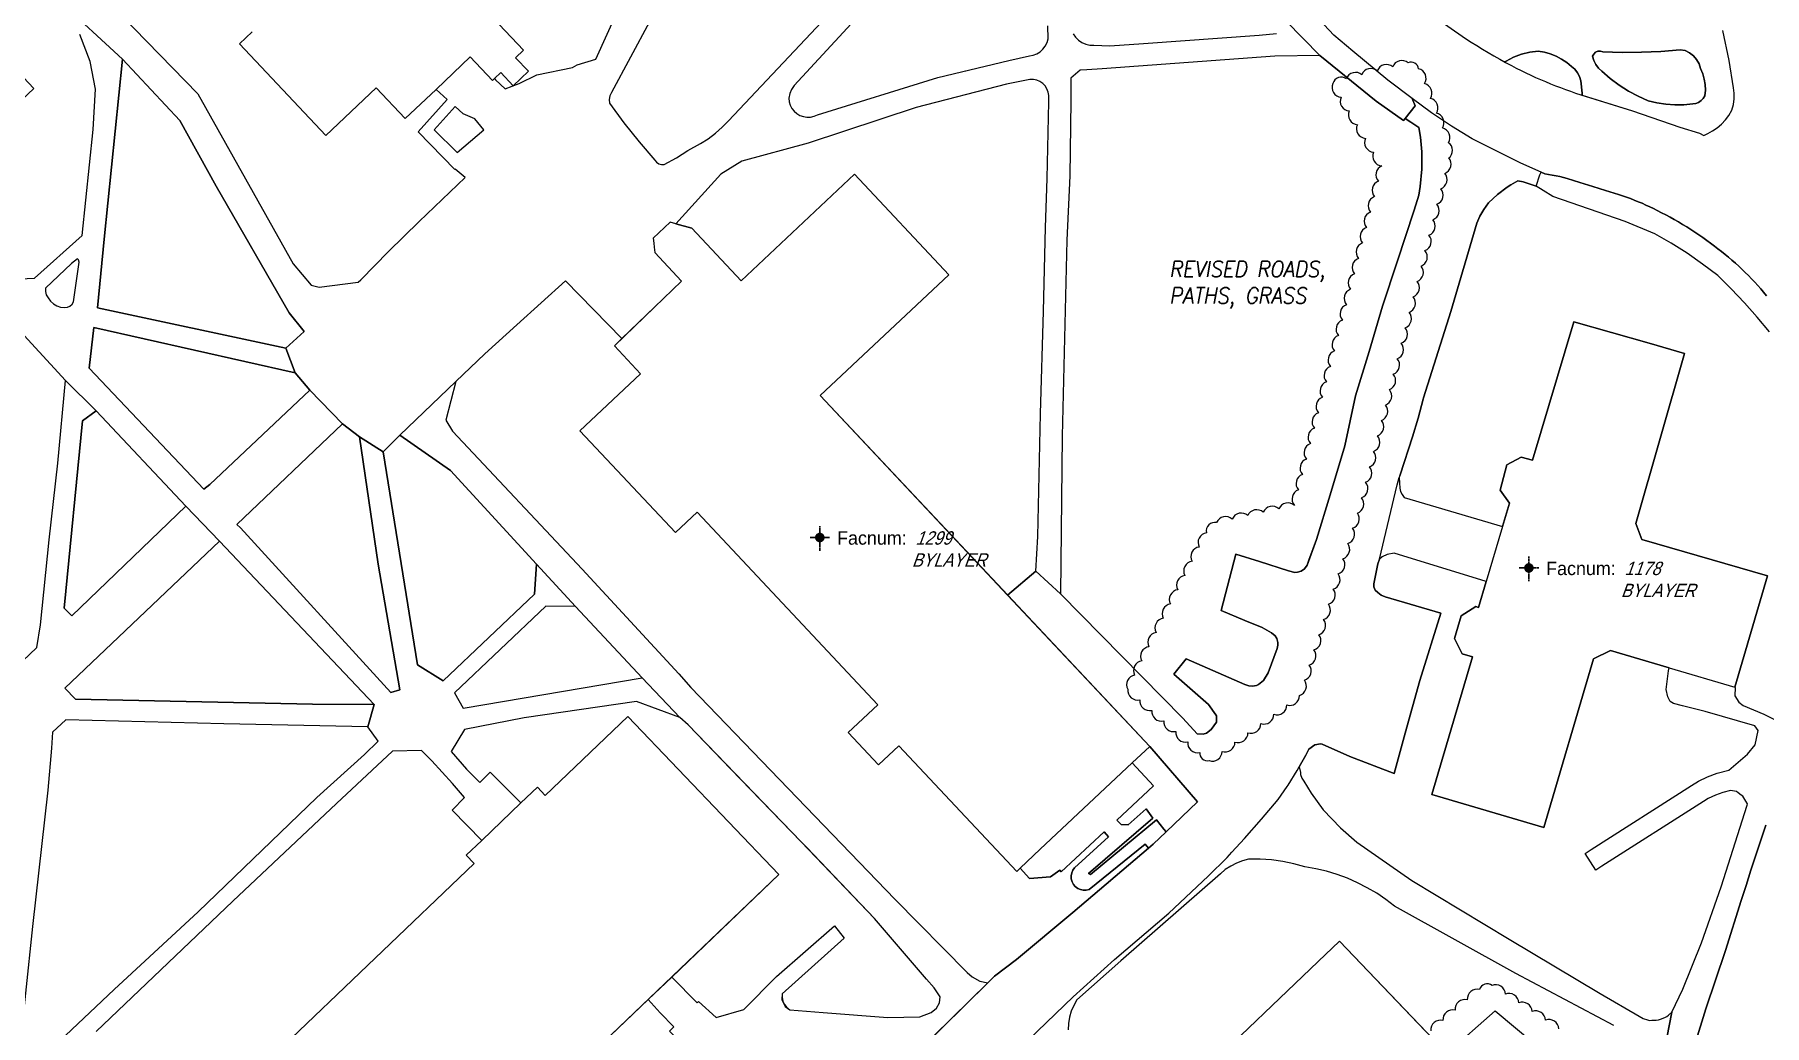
# Model space of a CAD drawing. Header units: inches. Extents: x 1273557 to 1282364, y 239587 to 246310.
# Drawn here: x 1277304 to 1277846, y 243211 to 243522 of the extents above; entities that cross this region are included whole.
import ezdxf
from ezdxf.enums import TextEntityAlignment as Align

# ---------------------------------------------------------------- set-up
doc = ezdxf.new("R2010")
doc.units = ezdxf.units.IN
doc.header["$MEASUREMENT"] = 0
doc.linetypes.add('DASHED2', pattern=[0.375, 0.25, -0.125])
doc.layers.add('BLDG-DATA', color=159, linetype='DASHED2', lineweight=30)
for name, color, linetype in [('BLDG-UW', 231, 'Continuous'), ('GRASS', 3, 'Continuous'), ('PATH', 253, 'Continuous'), ('PATH-ISLAND', 252, 'Continuous'), ('REV-2013', 1, 'Continuous'), ('STREET-UW', 50, 'Continuous')]:
    doc.layers.add(name, color=color, linetype=linetype)
doc.styles.add('Revisions', font='simplex.shx', dxfattribs={"width": 0.9, "oblique": 10, "height": 25})
doc.styles.add('SS_LITE', font='FRABK.TTF', dxfattribs={"height": 16})

# ---------------------------------------------------------------- blocks, each defined once
blk = doc.blocks.new('*U1')
for p, q in [((-3.08, 0), (3.08, 0)), ((0, 3.55), (0, -4.2))]:
    blk.add_line(p, q)
at = {"const_width": 1.5}
blk.add_lwpolyline([(-0.75, 0, 1), (0.75, 0, 1)], format="xyb", close=True, dxfattribs=at)
at = {"layer": 'BLDG-DATA', "color": 1, "style": 'SS_LITE'}
blk.add_text('Facnum:', height=4.2, dxfattribs=at).set_placement((27.26, -2.25), align=Align.RIGHT)
at = {"layer": 'BLDG-DATA', "color": 7, "style": 'SS_LITE', "oblique": 20, "width": 0.9, "flags": 8}
for tag, p in [('FACNUM', (29.98, -2.25)), ('OBJECT', (28.84, -9.16))]:
    blk.add_attdef(tag, p, '', height=4.2, dxfattribs=at)

msp = doc.modelspace()

# ---------------------------------------------------------------- linework, layer by layer
at = {"layer": 'BLDG-UW'}
msp.add_lwpolyline([(1277441.85, 243533.03), (1277457.18, 243516.82), (1277454.68, 243514.46), (1277458.69, 243510.21), (1277453.92, 243505.7), (1277450.01, 243509.83), (1277448.04, 243507.97), (1277447.39, 243507.35), (1277440.45, 243514.69), (1277429.7, 243504.53), (1277420.01, 243495.37), (1277410.94, 243504.97), (1277395.17, 243490.06), (1277368, 243518.8), (1277372.06, 243522.63)], dxfattribs=at)
for points in [[(1277590.55, 243446.44), (1277560.98, 243477.93), (1277525.4, 243444.52), (1277509.9, 243461.01), (1277504.89, 243462.4), (1277503.13, 243462.89), (1277497.79, 243457.88), (1277497.98, 243456.28), (1277498.12, 243455.07), (1277498.32, 243453.37), (1277506.76, 243444.37), (1277498.27, 243436.23), (1277485.65, 243424.14), (1277493.89, 243415.37), (1277474.85, 243397.49), (1277504.83, 243365.55), (1277511.62, 243371.93), (1277568.29, 243311.58), (1277559.01, 243302.86), (1277568.52, 243292.73), (1277574.89, 243298.7), (1277574.89, 243298.7), (1277574.89, 243298.7), (1277611.87, 243259.32), (1277612.96, 243260.35), (1277619.26, 243266.26), (1277648.1, 243293.34), (1277653.62, 243298.52), (1277653.62, 243298.52), (1277653.62, 243298.52), (1277609.07, 243345.96), (1277550.25, 243408.59)], [(1277816.56, 243323.15), (1277837.15, 243317.06), (1277837.16, 243317.07), (1277847.47, 243352), (1277807.97, 243363.36), (1277806.1, 243368.39), (1277821.43, 243421.71), (1277810.26, 243424.93), (1277798.48, 243428.29), (1277786.7, 243431.65), (1277773.75, 243388.27), (1277770.1, 243389.17), (1277765.66, 243386.83), (1277763.54, 243378.9), (1277766.44, 243374.75), (1277764.3, 243367.49), (1277759.2, 243350.21), (1277756.8, 243342.1), (1277755.94, 243342.35), (1277751.33, 243339.43), (1277749.24, 243332.36), (1277751.67, 243327.6), (1277754.93, 243326.64), (1277742.17, 243283.43), (1277777.27, 243273.09), (1277792.87, 243325.94), (1277798.15, 243328.58)], [(1277537.28, 243258.33), (1277372.51, 243100.96), (1277355.35, 243118.93), (1277351.94, 243115.67), (1277348.52, 243119.25), (1277340.16, 243128.01), (1277337.04, 243131.27), (1277340.45, 243134.53), (1277317.3, 243158.77), (1277340.59, 243181.02), (1277348.44, 243172.8), (1277441.62, 243261.79), (1277439.15, 243264.38), (1277444.07, 243269.07), (1277456.35, 243280.8), (1277461.48, 243285.7), (1277463.95, 243283.12), (1277489.92, 243307.92)], [(1277558.92, 243046.48), (1277529.8, 243018.72), (1277506.42, 243043.39), (1277508.88, 243045.74), (1277516.47, 243053), (1277560.76, 243095.36), (1277578.07, 243077.26), (1277685.68, 243180.17), (1277670.16, 243196.4), (1277706.45, 243231.11), (1277713.13, 243237.5), (1277790.73, 243156.35), (1277744.27, 243111.93), (1277734.86, 243121.77), (1277739.07, 243125.78), (1277723.87, 243141.67), (1277624.28, 243046.63), (1277628.44, 243042.28), (1277627.83, 243041.7), (1277619.04, 243033.29), (1277614.97, 243037.53), (1277608.08, 243030.94), (1277590.17, 243013.81)]]:
    msp.add_lwpolyline(points, close=True, dxfattribs=at)
at = {"layer": 'GRASS'}
for points in [[(1277256.55, 243554.77), (1277303.52, 243504.77), (1277275, 243477.98), (1277277.03, 243475.83), (1277276.5, 243473.19), (1277279.92, 243469.24), (1277281.97, 243471.02), (1277285.06, 243467.45), (1277279.25, 243461.26), (1277281.62, 243458.93), (1277284.67, 243455.68), (1277286.35, 243454.02), (1277289.34, 243450.31), (1277294.59, 243444.93), (1277303.7, 243445.32), (1277318.65, 243458.67), (1277322.13, 243491.92), (1277322.9, 243504.64), (1277321.2, 243513.3), (1277317.94, 243521.71)], [(1277584.34, 243551.5), (1277542.08, 243505.72), (1277541.27, 243504.52), (1277540.69, 243503.2), (1277540.37, 243501.79), (1277540.5, 243500.67), (1277540.83, 243499.59), (1277541.36, 243498.59), (1277542.06, 243497.7), (1277542.91, 243496.96), (1277543.88, 243496.39), (1277544.95, 243496.01), (1277546.06, 243495.84), (1277547.19, 243495.87), (1277548.3, 243496.1), (1277549.35, 243496.54), (1277587.1, 243508.29), (1277609.39, 243513.55), (1277615.87, 243515.1), (1277617.06, 243515.31), (1277618.19, 243515.73), (1277619.22, 243516.36), (1277620.11, 243517.17), (1277620.85, 243518.13), (1277621.39, 243519.2), (1277621.72, 243520.36), (1277621.65, 243524.48)], [(1277441.85, 243533.03), (1277457.18, 243516.82), (1277454.68, 243514.46), (1277458.69, 243510.21), (1277453.92, 243505.7), (1277450.01, 243509.83), (1277448.04, 243507.97), (1277448.4, 243507.56), (1277451.43, 243504.7), (1277455.74, 243506.41), (1277461.33, 243509.1), (1277472.52, 243511.43), (1277473.95, 243512.22), (1277479.88, 243513.96), (1277486.42, 243528.52)], [(1277496.63, 243525.74), (1277484.71, 243503.51), (1277484.19, 243502.49), (1277484, 243501.36), (1277484.16, 243500.22), (1277488.64, 243494.07), (1277493.38, 243488.12), (1277498.37, 243482.37), (1277498.9, 243481.69), (1277499.62, 243481.21), (1277500.46, 243480.97), (1277501.32, 243481), (1277505.18, 243483.03), (1277508.68, 243485.37), (1277512.63, 243487.57), (1277515.05, 243489.07), (1277517.34, 243490.77), (1277519.48, 243492.64), (1277521.47, 243494.68), (1277555.84, 243531.2)], [(1277331.06, 243527.72), (1277355.01, 243503.11), (1277384.84, 243449.83), (1277390.49, 243443.13), (1277392.99, 243442.54), (1277405.31, 243444.14), (1277406.07, 243444.79), (1277414.74, 243453.75), (1277424.4, 243463.11), (1277438.79, 243476.89), (1277435.72, 243479.49), (1277435.58, 243479.37), (1277424.14, 243491.24), (1277433.23, 243501.36), (1277429.7, 243504.53), (1277420.01, 243495.37), (1277410.94, 243504.97), (1277395.17, 243490.06), (1277368, 243518.8), (1277372.06, 243522.63)], [(1277629.57, 243521.95), (1277630.32, 243520.88), (1277631.25, 243519.97), (1277632.32, 243519.24), (1277633.52, 243518.72), (1277634.78, 243518.42), (1277636.08, 243518.35), (1277641.14, 243518.23), (1277651.7, 243518.95), (1277687.99, 243521.5), (1277693.43, 243522.07)], [(1277848.07, 243428.54), (1277844.22, 243433.15), (1277840.22, 243437.64), (1277836.08, 243441.99), (1277831.81, 243446.2), (1277827.09, 243449.78), (1277822.21, 243453.15), (1277817.2, 243456.3), (1277812.05, 243459.23), (1277802.82, 243463.11), (1277780.1, 243470.95), (1277777.04, 243472.8), (1277774.84, 243474.14), (1277770.73, 243475.59), (1277769.06, 243475.91), (1277766.94, 243474.64), (1277765.79, 243473.89), (1277762.76, 243471.55), (1277759.87, 243468.92), (1277758.41, 243466.92), (1277757.19, 243464.81), (1277756.19, 243462.57), (1277748.11, 243434.88), (1277739.48, 243407.84), (1277739.37, 243407.42), (1277737.85, 243401.5), (1277736.1, 243395.58), (1277732.14, 243383.63), (1277731.9, 243382.84), (1277732.06, 243379.48), (1277732.33, 243378.43), (1277732.81, 243377.47), (1277733.47, 243376.53), (1277764.3, 243367.5), (1277766.44, 243374.75), (1277763.54, 243378.9), (1277765.66, 243386.83), (1277770.1, 243389.17), (1277773.75, 243388.27), (1277786.7, 243431.65), (1277810.26, 243424.93), (1277821.43, 243421.71), (1277806.1, 243368.39), (1277807.97, 243363.36), (1277847.47, 243352), (1277837.16, 243317.07), (1277837.27, 243317.04), (1277837.16, 243314.36), (1277838.41, 243312.42), (1277839.78, 243311.33), (1277846.25, 243308.66), (1277850.72, 243306.49)], [(1277348.44, 243172.8), (1277441.62, 243261.79), (1277439.15, 243264.38), (1277444.07, 243269.07), (1277434.77, 243278.54), (1277438.68, 243282.47), (1277434.91, 243286.86), (1277428.43, 243294.02), (1277425.1, 243297.24), (1277416.07, 243296.99), (1277398.48, 243280.6), (1277365.92, 243250.03), (1277323.06, 243209.13)], [(1277799.24, 243211.06), (1277768.5, 243227.29), (1277730.45, 243248.46), (1277727.7, 243250.55), (1277724.83, 243252.48), (1277721.86, 243254.23), (1277718.78, 243255.8), (1277715.62, 243257.19), (1277712.38, 243258.38), (1277709.08, 243259.39), (1277705.72, 243260.19), (1277702.32, 243260.8), (1277698.86, 243261.75), (1277695.35, 243262.45), (1277691.79, 243262.92), (1277688.21, 243263.15), (1277684.63, 243263.13), (1277682.68, 243262.62), (1277680.8, 243261.91), (1277679.01, 243261), (1277677.33, 243259.9), (1277675.77, 243258.62), (1277644.58, 243231.28), (1277630.71, 243219.03), (1277629.76, 243217.31), (1277629.01, 243215.5), (1277628.46, 243213.61), (1277628.13, 243211.67), (1277628.02, 243209.71)], [(1277670.16, 243196.4), (1277706.45, 243231.11), (1277713.13, 243237.5), (1277746.8, 243202.29), (1277762.04, 243215.64), (1277800.28, 243183.62)]]:
    msp.add_lwpolyline(points, dxfattribs=at)
for points in [[(1277388.32, 243428.65), (1277382.59, 243423.43), (1277323.48, 243436.08), (1277325.54, 243457.54), (1277331.32, 243514.05), (1277349.3, 243494.81), (1277360.67, 243474.2), (1277383.59, 243434.45)], [(1277668.53, 243302.47), (1277670.42, 243302.41), (1277671.43, 243302.7), (1277672.92, 243303.78), (1277674.51, 243306.13), (1277674.56, 243308.11), (1277674.35, 243308.43), (1277672.06, 243311.66), (1277661.13, 243321.18), (1277665.09, 243325.96), (1277683.42, 243317.9), (1277684.66, 243317.55), (1277685.81, 243317.47), (1277687.12, 243317.59), (1277687.72, 243317.95), (1277689.33, 243319.15), (1277690.78, 243321.64), (1277693.62, 243329.25), (1277693.84, 243330.24), (1277693.84, 243331.06), (1277693.49, 243332.36), (1277693.01, 243333.24), (1277691.84, 243334.18), (1277688.9, 243335.82), (1277683.42, 243338.04), (1277676.05, 243341.1), (1277680.62, 243358.84), (1277688.07, 243356.47), (1277697.16, 243353.56), (1277699.14, 243353.04), (1277699.98, 243353.17), (1277701.17, 243353.5), (1277702.22, 243354.22), (1277702.99, 243355.4), (1277703.55, 243356.94), (1277703.55, 243356.94), (1277705.9, 243363.38), (1277710.25, 243377.38), (1277714.8, 243392.74), (1277718.16, 243408.46), (1277722.47, 243422.33), (1277726.64, 243436.52), (1277731.22, 243450.47), (1277736.62, 243466.7), (1277738, 243471.4), (1277738.42, 243474.09), (1277738.94, 243479.57), (1277738.98, 243484.94), (1277738.59, 243489.6), (1277738.07, 243492.54), (1277733.76, 243495.4), (1277733.27, 243494.75), (1277724.68, 243500.87), (1277706.94, 243515.17), (1277692.82, 243514.92), (1277638.65, 243511), (1277633.84, 243510.67), (1277631.78, 243510.51), (1277628.83, 243508.04), (1277628.81, 243500.9), (1277628.52, 243477.45), (1277627.56, 243457.28), (1277626.15, 243395.81), (1277625.65, 243346.32), (1277663.96, 243307.34), (1277663.96, 243307.34)], [(1277784.44, 243512.97), (1277782.82, 243514.05), (1277781.1, 243514.95), (1277779.29, 243515.66), (1277777.42, 243516.18), (1277775.5, 243516.5), (1277772.86, 243516.16), (1277770.27, 243515.53), (1277767.77, 243514.6), (1277765.4, 243513.4), (1277764.95, 243513.17), (1277765.28, 243512.99), (1277767.13, 243512), (1277768.62, 243511.22), (1277770.13, 243510.47), (1277771.64, 243509.73), (1277773.16, 243509.01), (1277774.69, 243508.31), (1277776.23, 243507.63), (1277777.78, 243506.96), (1277779.34, 243506.32), (1277780.9, 243505.7), (1277782.48, 243505.09), (1277784.06, 243504.51), (1277785.64, 243503.94), (1277787.24, 243503.4), (1277788.84, 243502.87), (1277789.33, 243502.72), (1277789.25, 243503.33), (1277788.88, 243507.22), (1277788.47, 243508.54), (1277787.83, 243509.76), (1277786.97, 243510.83), (1277785.93, 243511.73)], [(1277827.88, 243506.04), (1277827.61, 243507.77), (1277827.13, 243509.45), (1277826.45, 243511.06), (1277825.95, 243512.52), (1277825.19, 243513.86), (1277824.2, 243515.04), (1277823, 243516.01), (1277821.65, 243516.75), (1277820.07, 243516.92), (1277814, 243516.43), (1277807.91, 243516.17), (1277801.82, 243516.13), (1277795.74, 243516.31), (1277794.99, 243516.54), (1277794.2, 243516.5), (1277793.47, 243516.18), (1277792.9, 243515.63), (1277792.56, 243514.92), (1277792.93, 243513.56), (1277793.56, 243512.3), (1277794.43, 243511.18), (1277795.5, 243510.27), (1277798.1, 243507.98), (1277800.87, 243505.89), (1277803.8, 243504.02), (1277806.86, 243502.38), (1277810.03, 243500.97), (1277812.76, 243500.3), (1277815.55, 243499.86), (1277818.36, 243499.67), (1277821.17, 243499.72), (1277823.97, 243500.02), (1277824.93, 243500.14), (1277825.83, 243500.47), (1277826.63, 243501.01), (1277827.28, 243501.71), (1277827.76, 243502.55), (1277827.93, 243504.29)], [(1277620.9, 243461.18), (1277621.4, 243476.63), (1277621.97, 243500.6), (1277621.92, 243502.65), (1277621.74, 243503.71), (1277621.35, 243504.71), (1277620.77, 243505.61), (1277620.03, 243506.38), (1277619.15, 243506.98), (1277618.17, 243507.41), (1277617.12, 243507.62), (1277616.04, 243507.63), (1277614.99, 243507.43), (1277608.66, 243506.16), (1277580.31, 243498.88), (1277546.5, 243487.7), (1277525.62, 243482.07), (1277519.06, 243477.91), (1277504.89, 243462.4), (1277509.9, 243461.01), (1277525.4, 243444.52), (1277560.98, 243477.93), (1277590.55, 243446.44), (1277550.25, 243408.59), (1277609.04, 243345.98), (1277617.84, 243353.48), (1277618.5, 243364.3), (1277619.29, 243402.78), (1277620.29, 243434.99)], [(1277438.23, 243496.87), (1277435.68, 243499.16), (1277429.09, 243491.88), (1277436.29, 243484.72), (1277444.72, 243491.89), (1277441.88, 243495.26)], [(1277310.73, 243436.7), (1277311.91, 243436.3), (1277313.16, 243436.14), (1277314.04, 243436.22), (1277314.85, 243436.57), (1277315.52, 243437.16), (1277315.98, 243437.92), (1277317.78, 243450.36), (1277317.5, 243451.07), (1277317.23, 243451.36), (1277315.36, 243449.97), (1277307.17, 243442.18), (1277307.14, 243441.12), (1277307.42, 243440.09), (1277307.97, 243439.19), (1277308.71, 243438.18), (1277309.64, 243437.34)], [(1277574.89, 243298.7), (1277568.52, 243292.73), (1277559.01, 243302.86), (1277568.29, 243311.58), (1277511.62, 243371.93), (1277504.83, 243365.55), (1277474.85, 243397.49), (1277493.89, 243415.37), (1277485.65, 243424.14), (1277488.01, 243426.4), (1277470.36, 243444.51), (1277455.04, 243430.67), (1277444.98, 243421.64), (1277435.96, 243412.97), (1277432.74, 243400.8), (1277434.82, 243397.36), (1277475.51, 243354.12), (1277505.91, 243321.25), (1277509.65, 243317.02), (1277534.64, 243291.05), (1277573.69, 243250.67), (1277596.29, 243227.59), (1277597.88, 243226.28), (1277600.34, 243224.93), (1277602.79, 243224.45), (1277604.89, 243226.52), (1277611.86, 243231.75), (1277629.5, 243246.49), (1277653.2, 243266.63), (1277652.21, 243267.87), (1277634.59, 243253.69), (1277633.69, 243253.47), (1277632.76, 243253.45), (1277631.86, 243253.64), (1277631.01, 243254.02), (1277630.27, 243254.58), (1277629.67, 243255.28), (1277629.24, 243256.11), (1277629.01, 243257), (1277628.97, 243257.93), (1277629.15, 243258.84), (1277629.51, 243259.69), (1277630.06, 243260.44), (1277640.66, 243270.23), (1277639.3, 243271.74), (1277625.85, 243259.19), (1277625.37, 243259.7), (1277622.45, 243257.6), (1277615.88, 243257.12), (1277612.96, 243260.35), (1277611.87, 243259.32)], [(1277310.99, 243387.38), (1277313.46, 243413.23), (1277300.52, 243427.37), (1277291, 243427.72), (1277264.76, 243401.88), (1277239.86, 243378.8), (1277219.8, 243359.66), (1277203.27, 243343.97), (1277186.17, 243327.8), (1277188.73, 243323.62), (1277236.21, 243320.58), (1277264.43, 243318.57), (1277291.01, 243316.81), (1277304.5, 243329.52), (1277305.55, 243336.67), (1277308.28, 243363.33)], [(1277356.84, 243379.17), (1277320.91, 243417.09), (1277322.33, 243429.87), (1277385.55, 243415.63), (1277390.13, 243410.2), (1277358.77, 243380.61)], [(1277351.25, 243373.86), (1277315.4, 243339.43), (1277313.03, 243341.86), (1277318.81, 243400.65), (1277323.1, 243403.78)], [(1277367.24, 243368.13), (1277400.35, 243399.69), (1277405.67, 243395.56), (1277411.58, 243355.63), (1277418.31, 243316.25), (1277415.56, 243315.47), (1277368.32, 243367.02)], [(1277460.62, 243346.31), (1277431.96, 243319.14), (1277423.93, 243324.12), (1277413.11, 243390.93), (1277418.37, 243396.07), (1277434.2, 243385), (1277461.22, 243355.64)], [(1277361.71, 243362.85), (1277410.29, 243311.71), (1277390.93, 243311.76), (1277316.59, 243313.39), (1277313.21, 243316.8)], [(1277777.27, 243273.09), (1277742.17, 243283.43), (1277754.93, 243326.64), (1277751.67, 243327.6), (1277749.24, 243332.36), (1277751.33, 243339.43), (1277755.94, 243342.35), (1277756.8, 243342.1), (1277759.2, 243350.23), (1277730.31, 243359.1), (1277728.07, 243358.73), (1277726.51, 243358), (1277725.7, 243357.23), (1277725.17, 243355.81), (1277723.92, 243349.47), (1277723.92, 243348.55), (1277724.34, 243347.54), (1277725.18, 243346.83), (1277726.23, 243345.98), (1277727.43, 243345.47), (1277744.93, 243340.32), (1277738.34, 243319.16), (1277733.76, 243302.69), (1277730.26, 243290.07), (1277716.38, 243295.35), (1277707.75, 243299.21), (1277707.16, 243299.32), (1277705.42, 243298.99), (1277703.53, 243297.7), (1277702.55, 243295.75), (1277700.53, 243292.13), (1277700.88, 243290.3), (1277700.95, 243289.75), (1277701.35, 243288.61), (1277701.91, 243287.67), (1277704.22, 243283.83), (1277708.07, 243278.65), (1277713.44, 243272.98), (1277718.63, 243268.54), (1277735.85, 243256.45), (1277766.41, 243238.1), (1277794.98, 243221.03), (1277807.17, 243213.9), (1277808.41, 243213.26), (1277809.75, 243212.84), (1277810.42, 243212.63), (1277811.14, 243212.66), (1277812.53, 243212.72), (1277813.24, 243212.75), (1277813.9, 243213.02), (1277815.2, 243213.55), (1277815.86, 243213.82), (1277816.38, 243214.29), (1277817.42, 243215.23), (1277820.84, 243222.45), (1277826.69, 243236.91), (1277832.93, 243254.48), (1277841.07, 243280.14), (1277841.18, 243280.48), (1277840.68, 243281.31), (1277840.05, 243282.37), (1277839.71, 243282.93), (1277839.22, 243283.28), (1277838.21, 243284), (1277837.7, 243284.36), (1277837.08, 243284.49), (1277835.87, 243284.74), (1277833.44, 243284.13), (1277831.08, 243283.26), (1277828.81, 243282.16), (1277827.37, 243281.26), (1277795.42, 243260.94), (1277793.6, 243259.77), (1277790.19, 243265), (1277792.08, 243266.21), (1277823.62, 243286.28), (1277825.79, 243287.63), (1277828.63, 243289.01), (1277831.6, 243290.1), (1277835.31, 243291.03), (1277841.15, 243296.06), (1277843.55, 243299.01), (1277844.47, 243303.48), (1277843.43, 243304.99), (1277827.92, 243309.5), (1277820.74, 243311.27), (1277817.97, 243311.96), (1277816.92, 243312.61), (1277816.19, 243314.12), (1277815.59, 243316.37), (1277816.32, 243322.23), (1277816.56, 243323.15), (1277798.15, 243328.58), (1277792.87, 243325.94)], [(1277473.43, 243342.43), (1277464.16, 243342.53), (1277435.46, 243315.38), (1277438.21, 243310.48), (1277494.34, 243320.07)], [(1277554.67, 243242.24), (1277557.77, 243238.41), (1277538.29, 243221), (1277538.26, 243219.81), (1277538.5, 243218.65), (1277539.01, 243217.58), (1277539.75, 243216.65), (1277540.68, 243215.92), (1277551.2, 243215.08), (1277571.44, 243213.56), (1277581.48, 243213.75), (1277585.06, 243215.05), (1277586.73, 243216.42), (1277587.66, 243218.13), (1277587.89, 243220.04), (1277586, 243222.86), (1277583.61, 243225.55), (1277567.26, 243244.53), (1277544.27, 243268.6), (1277508.77, 243305.31), (1277506.19, 243307.62), (1277492.58, 243312.65), (1277457.38, 243307.5), (1277438.63, 243303.82), (1277434.48, 243296.96), (1277439.21, 243291.42), (1277443.44, 243287.25), (1277446.63, 243290.46), (1277456.35, 243280.8), (1277461.48, 243285.7), (1277463.95, 243283.12), (1277489.92, 243307.92), (1277537.28, 243258.33), (1277503.63, 243226.19), (1277511.63, 243218.14), (1277512.02, 243218.54), (1277517.55, 243213.48), (1277526.22, 243216.07), (1277536.47, 243226.36)], [(1277407.28, 243296.04), (1277411.56, 243300.22), (1277408.35, 243304.65), (1277363.13, 243305.63), (1277313.51, 243306.82), (1277309.4, 243302.96), (1277309.09, 243297.95), (1277307.95, 243284.82), (1277303.06, 243242.02), (1277298.67, 243200.27), (1277302.06, 243197.12), (1277328.73, 243222.35), (1277355.1, 243246.62), (1277392.28, 243282.46)], [(1277653.62, 243298.52), (1277648.09, 243293.33), (1277654.77, 243286.17), (1277643.26, 243275.44), (1277644.64, 243274.03), (1277646.87, 243273.98), (1277652.47, 243278.95), (1277654.54, 243276), (1277634.39, 243258.72), (1277635.03, 243258.38), (1277655.7, 243275.52), (1277658.06, 243272.58), (1277658.73, 243271.74), (1277668.61, 243281.17)], [(1277504.07, 243195.58), (1277507.84, 243204.11), (1277502.94, 243209.24), (1277504.31, 243210.65), (1277500, 243215.04), (1277496.24, 243219.13), (1277432.17, 243157.94), (1277438.47, 243151.6), (1277435.96, 243148.67), (1277438.02, 243144.26), (1277443.35, 243138.22)]]:
    msp.add_lwpolyline(points, close=True, dxfattribs=at)
at = {"layer": 'PATH'}
for points in [[(1277584.34, 243551.5), (1277542.08, 243505.72), (1277541.27, 243504.52), (1277540.69, 243503.2), (1277540.37, 243501.79), (1277540.5, 243500.67), (1277540.83, 243499.59), (1277541.36, 243498.59), (1277542.06, 243497.7), (1277542.91, 243496.96), (1277543.88, 243496.39), (1277544.95, 243496.01), (1277546.06, 243495.84), (1277547.19, 243495.87), (1277548.3, 243496.1), (1277549.35, 243496.54), (1277587.1, 243508.29), (1277597.18, 243510.67), (1277609.39, 243513.55), (1277615.87, 243515.1), (1277617.06, 243515.31), (1277618.19, 243515.73), (1277619.22, 243516.36), (1277620.11, 243517.17), (1277620.85, 243518.13), (1277621.39, 243519.2), (1277621.72, 243520.36), (1277621.65, 243524.48)], [(1277696.46, 243525.97), (1277706.94, 243515.17), (1277692.82, 243514.92), (1277638.65, 243511), (1277633.84, 243510.67), (1277631.78, 243510.51), (1277628.83, 243508.04), (1277628.81, 243500.9), (1277628.52, 243477.45), (1277627.56, 243457.28), (1277626.15, 243395.81), (1277625.65, 243346.32), (1277617.84, 243353.48), (1277618.5, 243364.3), (1277619.29, 243402.78), (1277620.29, 243434.99), (1277620.9, 243461.18), (1277621.4, 243476.63), (1277621.97, 243500.6), (1277621.92, 243502.65), (1277621.74, 243503.71), (1277621.35, 243504.71), (1277620.77, 243505.61), (1277620.03, 243506.38), (1277619.15, 243506.98), (1277618.17, 243507.41), (1277617.12, 243507.62), (1277616.04, 243507.63), (1277614.99, 243507.43), (1277608.66, 243506.16), (1277580.31, 243498.88), (1277546.5, 243487.7), (1277525.62, 243482.07), (1277519.06, 243477.91), (1277504.89, 243462.4), (1277504.89, 243462.4), (1277503.13, 243462.89), (1277497.79, 243457.88), (1277497.98, 243456.28), (1277498.12, 243455.07), (1277498.32, 243453.37), (1277506.76, 243444.37), (1277498.27, 243436.23), (1277488.01, 243426.4), (1277470.36, 243444.51), (1277455.04, 243430.67), (1277444.98, 243421.64), (1277435.96, 243412.97), (1277418.37, 243396.07), (1277418.37, 243396.07), (1277413.11, 243390.93), (1277405.67, 243395.56), (1277400.35, 243399.69), (1277390.13, 243410.2), (1277385.55, 243415.63), (1277382.59, 243423.43), (1277388.32, 243428.65), (1277383.59, 243434.45), (1277360.67, 243474.2), (1277349.3, 243494.81), (1277331.32, 243514.05), (1277311.32, 243532.45)], [(1277311.32, 243532.45), (1277331.32, 243514.05), (1277325.54, 243457.54), (1277323.48, 243436.08), (1277382.59, 243423.43), (1277385.55, 243415.63), (1277385.55, 243415.63), (1277322.33, 243429.87), (1277320.91, 243417.09), (1277356.84, 243379.17), (1277358.77, 243380.61), (1277390.13, 243410.2), (1277400.35, 243399.69), (1277367.24, 243368.13), (1277368.32, 243367.02), (1277415.56, 243315.47), (1277418.31, 243316.25), (1277411.58, 243355.63), (1277405.67, 243395.56), (1277413.11, 243390.93), (1277423.93, 243324.12), (1277431.96, 243319.14), (1277460.62, 243346.31), (1277461.22, 243355.64), (1277473.43, 243342.43), (1277464.16, 243342.53), (1277435.46, 243315.38), (1277438.21, 243310.48), (1277494.34, 243320.07), (1277506.19, 243307.62), (1277492.58, 243312.65), (1277457.38, 243307.5), (1277438.63, 243303.82), (1277434.48, 243296.96), (1277439.21, 243291.42), (1277443.44, 243287.25), (1277446.63, 243290.46), (1277456.35, 243280.8), (1277444.07, 243269.07), (1277434.77, 243278.54), (1277438.68, 243282.47), (1277434.91, 243286.86), (1277428.43, 243294.02), (1277425.1, 243297.24), (1277416.07, 243296.99), (1277398.48, 243280.6), (1277365.92, 243250.03), (1277323.06, 243209.13)], [(1277496.63, 243525.74), (1277484.71, 243503.51), (1277484.19, 243502.49), (1277484, 243501.36), (1277484.16, 243500.22), (1277488.64, 243494.07), (1277493.38, 243488.12), (1277498.37, 243482.37), (1277498.9, 243481.69), (1277499.62, 243481.21), (1277500.46, 243480.97), (1277501.32, 243481), (1277505.18, 243483.03), (1277508.68, 243485.37), (1277512.63, 243487.57), (1277515.05, 243489.07), (1277517.34, 243490.77), (1277519.48, 243492.64), (1277521.47, 243494.68), (1277555.84, 243531.2)], [(1277331.06, 243527.72), (1277355.01, 243503.11), (1277384.84, 243449.83), (1277390.49, 243443.13), (1277392.99, 243442.54), (1277405.31, 243444.14), (1277406.07, 243444.79), (1277414.74, 243453.75), (1277424.4, 243463.11), (1277438.79, 243476.89), (1277435.72, 243479.49), (1277435.58, 243479.37), (1277424.14, 243491.24), (1277433.23, 243501.36), (1277429.7, 243504.53), (1277429.7, 243504.53), (1277440.45, 243514.69), (1277447.39, 243507.35), (1277448.04, 243507.97), (1277448.04, 243507.97), (1277448.4, 243507.56), (1277451.43, 243504.7), (1277455.74, 243506.41), (1277461.33, 243509.1), (1277472.52, 243511.43), (1277473.95, 243512.22), (1277479.88, 243513.96), (1277486.42, 243528.52)], [(1277696.46, 243525.97), (1277706.94, 243515.17), (1277724.68, 243500.87), (1277733.27, 243494.75), (1277733.76, 243495.4), (1277736.84, 243499.36), (1277735.91, 243501.67), (1277728.27, 243507.42), (1277717.33, 243516.51), (1277711.36, 243521.56), (1277703.59, 243529.75)], [(1277303.7, 243445.32), (1277318.65, 243458.67), (1277322.13, 243491.92), (1277322.9, 243504.64), (1277321.2, 243513.3), (1277317.94, 243521.71)], [(1277629.57, 243521.95), (1277630.32, 243520.88), (1277631.25, 243519.97), (1277632.32, 243519.24), (1277633.52, 243518.72), (1277634.78, 243518.42), (1277636.08, 243518.35), (1277641.14, 243518.23), (1277651.7, 243518.95), (1277687.99, 243521.5), (1277693.43, 243522.07)], [(1277748.23, 243523.59), (1277752.65, 243520.48), (1277754.42, 243519.35), (1277756.2, 243518.25), (1277758, 243517.16), (1277759.8, 243516.09), (1277761.62, 243515.04), (1277763.44, 243514.01), (1277764.95, 243513.17), (1277765.4, 243513.4), (1277767.77, 243514.6), (1277770.27, 243515.53), (1277772.86, 243516.16), (1277775.5, 243516.5), (1277777.42, 243516.18), (1277779.29, 243515.66), (1277781.1, 243514.95), (1277782.82, 243514.05), (1277784.44, 243512.97), (1277785.93, 243511.73), (1277786.97, 243510.83), (1277787.83, 243509.76), (1277788.47, 243508.54), (1277788.88, 243507.22), (1277789.25, 243503.33), (1277789.33, 243502.72), (1277805.08, 243497.79), (1277819.93, 243492.65), (1277826.11, 243490.81), (1277827.41, 243490.12), (1277828.7, 243490.73), (1277830.13, 243491.59), (1277831.64, 243492.53), (1277833.04, 243493.66), (1277834.28, 243494.95), (1277835.34, 243496.39), (1277836.25, 243498.01), (1277836.72, 243499.79), (1277836.95, 243501.55), (1277836.95, 243503.31), (1277836.73, 243505.02), (1277835.38, 243513.56), (1277833.42, 243523.04)], [(1277848.07, 243428.54), (1277844.22, 243433.15), (1277840.22, 243437.64), (1277836.08, 243441.99), (1277831.81, 243446.2), (1277827.09, 243449.78), (1277822.21, 243453.15), (1277817.2, 243456.3), (1277812.05, 243459.23), (1277802.82, 243463.11), (1277780.1, 243470.95), (1277777.04, 243472.8), (1277774.84, 243474.14), (1277776, 243477.73), (1277776.38, 243478.62), (1277777.59, 243478.08), (1277778.76, 243477.89), (1277779.92, 243477.68), (1277781.08, 243477.45), (1277782.24, 243477.19), (1277783.39, 243476.9), (1277784.53, 243476.59), (1277788.56, 243475.33), (1277792.6, 243474.08), (1277796.64, 243472.84), (1277800.68, 243471.61), (1277801.93, 243471.19), (1277803.18, 243470.76), (1277804.41, 243470.3), (1277805.64, 243469.83), (1277806.86, 243469.33), (1277808.08, 243468.81), (1277809.28, 243468.27), (1277810.47, 243467.71), (1277811.66, 243467.14), (1277812.83, 243466.54), (1277814.18, 243465.86), (1277815.52, 243465.16), (1277816.85, 243464.45), (1277818.18, 243463.71), (1277819.49, 243462.96), (1277820.79, 243462.18), (1277822.08, 243461.39), (1277823.35, 243460.59), (1277824.62, 243459.76), (1277825.88, 243458.92), (1277827.12, 243458.06), (1277828.35, 243457.18), (1277829.57, 243456.28), (1277830.77, 243455.37), (1277831.9, 243454.52), (1277833.02, 243453.66), (1277834.13, 243452.78), (1277835.22, 243451.88), (1277836.29, 243450.96), (1277837.36, 243450.03), (1277838.4, 243449.08), (1277839.44, 243448.11), (1277840.45, 243447.13), (1277841.45, 243446.13), (1277842.44, 243445.12), (1277843.41, 243444.09), (1277844.36, 243443.04), (1277845.29, 243441.99), (1277846.21, 243440.91), (1277847.12, 243439.82)], [(1277302.06, 243197.12), (1277328.73, 243222.35), (1277355.1, 243246.62), (1277392.28, 243282.46), (1277407.28, 243296.04), (1277411.56, 243300.22), (1277408.35, 243304.65), (1277410.29, 243311.71), (1277361.71, 243362.85), (1277351.25, 243373.86), (1277323.1, 243403.78), (1277313.46, 243413.23), (1277300.52, 243427.37)], [(1277291.01, 243316.81), (1277304.5, 243329.52), (1277305.55, 243336.67), (1277308.28, 243363.33), (1277310.99, 243387.38), (1277313.46, 243413.23), (1277323.1, 243403.78), (1277318.81, 243400.65), (1277313.03, 243341.86), (1277315.4, 243339.43), (1277351.25, 243373.86), (1277361.71, 243362.85), (1277313.21, 243316.8), (1277316.59, 243313.39), (1277390.93, 243311.76), (1277410.29, 243311.71), (1277408.35, 243304.65), (1277363.13, 243305.63), (1277313.51, 243306.82), (1277309.4, 243302.96), (1277309.09, 243297.95), (1277307.95, 243284.82), (1277303.06, 243242.02)], [(1277504.31, 243210.65), (1277500, 243215.04), (1277496.24, 243219.13), (1277503.63, 243226.19), (1277511.63, 243218.14), (1277512.02, 243218.54), (1277517.55, 243213.48), (1277526.22, 243216.07), (1277536.47, 243226.36), (1277554.67, 243242.24), (1277557.77, 243238.41), (1277538.29, 243221), (1277538.24, 243219.19), (1277539.28, 243217.02), (1277540.68, 243215.92), (1277551.2, 243215.08), (1277571.44, 243213.56), (1277581.48, 243213.75), (1277585.06, 243215.05), (1277586.73, 243216.42), (1277587.66, 243218.13), (1277587.89, 243220.04), (1277586, 243222.86), (1277583.61, 243225.55), (1277567.26, 243244.53), (1277545.99, 243266.8), (1277544.27, 243268.6), (1277522.19, 243291.43), (1277508.77, 243305.31), (1277506.19, 243307.62), (1277494.34, 243320.07), (1277473.43, 243342.43), (1277461.22, 243355.64), (1277434.2, 243385), (1277418.37, 243396.07), (1277435.96, 243412.97), (1277432.74, 243400.8), (1277434.82, 243397.36), (1277475.51, 243354.12), (1277505.91, 243321.25), (1277509.65, 243317.02), (1277534.64, 243291.05), (1277573.69, 243250.67), (1277596.29, 243227.59), (1277597.88, 243226.28), (1277600.34, 243224.93), (1277602.79, 243224.45), (1277580.26, 243202.26)], [(1277815.16, 243203.38), (1277817.42, 243215.23), (1277820.84, 243222.45), (1277826.69, 243236.91), (1277832.93, 243254.48), (1277841.07, 243280.14), (1277841.18, 243280.48), (1277840.68, 243281.31), (1277840.05, 243282.37), (1277839.71, 243282.93), (1277839.22, 243283.28), (1277838.21, 243284), (1277837.7, 243284.36), (1277837.08, 243284.49), (1277835.87, 243284.74), (1277833.44, 243284.13), (1277831.08, 243283.26), (1277828.81, 243282.16), (1277827.37, 243281.26), (1277795.42, 243260.94), (1277793.6, 243259.77), (1277790.19, 243265), (1277792.08, 243266.21), (1277823.62, 243286.28), (1277825.79, 243287.63), (1277828.63, 243289.01), (1277831.6, 243290.1), (1277835.31, 243291.03), (1277841.15, 243296.06), (1277843.55, 243299.01), (1277844.47, 243303.48), (1277843.43, 243304.99), (1277827.92, 243309.5), (1277820.74, 243311.27), (1277817.97, 243311.96), (1277816.92, 243312.61), (1277816.19, 243314.12), (1277815.59, 243316.37), (1277816.32, 243322.23), (1277816.56, 243323.15), (1277837.15, 243317.06), (1277837.16, 243317.07), (1277837.27, 243317.04), (1277837.16, 243314.36), (1277838.41, 243312.42), (1277839.78, 243311.33), (1277846.25, 243308.66), (1277850.72, 243306.49)], [(1277604.26, 243195.69), (1277629.55, 243220.01), (1277642.52, 243231.72), (1277659.59, 243246.25), (1277671.93, 243257.83), (1277677.9, 243263.75), (1277679.39, 243265.36), (1277683.38, 243269.69), (1277688.73, 243275.73), (1277693.96, 243281.88), (1277696.78, 243286.01), (1277697.03, 243286.37), (1277699.9, 243291), (1277700.53, 243292.13), (1277700.88, 243290.3), (1277700.95, 243289.75), (1277701.35, 243288.61), (1277701.91, 243287.67), (1277704.22, 243283.83), (1277708.07, 243278.65), (1277713.44, 243272.98), (1277718.63, 243268.54), (1277735.85, 243256.45), (1277766.41, 243238.1), (1277794.98, 243221.03), (1277807.17, 243213.9), (1277808.41, 243213.26), (1277809.75, 243212.84), (1277810.42, 243212.63), (1277811.14, 243212.66), (1277812.53, 243212.72), (1277813.24, 243212.75), (1277813.9, 243213.02), (1277815.2, 243213.55), (1277815.86, 243213.82), (1277816.38, 243214.29), (1277817.42, 243215.23), (1277815.16, 243203.38)], [(1277846.9, 243273.88), (1277845.33, 243269.15), (1277843.77, 243264.42), (1277842.23, 243259.68), (1277840.71, 243254.93), (1277839.21, 243250.18), (1277834.28, 243234.53), (1277828.12, 243216.24), (1277821.6, 243195.23)], [(1277799.24, 243211.06), (1277768.5, 243227.29), (1277730.45, 243248.46), (1277727.7, 243250.55), (1277724.83, 243252.48), (1277721.86, 243254.23), (1277718.78, 243255.8), (1277715.62, 243257.19), (1277712.38, 243258.38), (1277709.08, 243259.39), (1277705.72, 243260.19), (1277702.32, 243260.8), (1277698.86, 243261.75), (1277695.35, 243262.45), (1277691.79, 243262.92), (1277688.21, 243263.15), (1277684.63, 243263.13), (1277682.68, 243262.62), (1277680.8, 243261.91), (1277679.01, 243261), (1277677.33, 243259.9), (1277675.77, 243258.62), (1277644.58, 243231.28), (1277630.71, 243219.03), (1277629.76, 243217.31), (1277629.01, 243215.5), (1277628.46, 243213.61), (1277628.13, 243211.67), (1277628.02, 243209.71)], [(1277746.8, 243202.29), (1277762.04, 243215.64), (1277800.28, 243183.62)]]:
    msp.add_lwpolyline(points, dxfattribs=at)
for points in [[(1277725.7, 243357.23), (1277731.21, 243380.55), (1277731.9, 243382.84), (1277732.06, 243379.48), (1277732.33, 243378.43), (1277732.81, 243377.47), (1277733.47, 243376.53), (1277764.3, 243367.5), (1277759.2, 243350.23), (1277730.31, 243359.1), (1277728.07, 243358.73), (1277726.51, 243358)], [(1277654.77, 243286.17), (1277648.09, 243293.33), (1277619.26, 243266.26), (1277612.96, 243260.35), (1277615.88, 243257.12), (1277622.45, 243257.6), (1277625.37, 243259.7), (1277625.85, 243259.19), (1277639.3, 243271.74), (1277640.66, 243270.23), (1277630.06, 243260.44), (1277629.51, 243259.69), (1277629.15, 243258.84), (1277628.97, 243257.93), (1277629.01, 243257), (1277629.24, 243256.11), (1277629.67, 243255.28), (1277630.27, 243254.58), (1277631.01, 243254.02), (1277631.86, 243253.64), (1277632.76, 243253.45), (1277633.69, 243253.47), (1277634.59, 243253.69), (1277652.21, 243267.87), (1277653.2, 243266.63), (1277654.71, 243267.91), (1277658.73, 243271.74), (1277658.06, 243272.58), (1277655.7, 243275.52), (1277635.03, 243258.38), (1277634.39, 243258.72), (1277654.54, 243276), (1277652.47, 243278.95), (1277646.87, 243273.98), (1277644.64, 243274.03), (1277643.26, 243275.44)]]:
    msp.add_lwpolyline(points, close=True, dxfattribs=at)
at = {"layer": 'PATH-ISLAND'}
for points in [[(1277792.56, 243514.92), (1277792.9, 243515.63), (1277793.47, 243516.18), (1277794.2, 243516.5), (1277794.99, 243516.54), (1277795.74, 243516.31), (1277801.82, 243516.13), (1277807.91, 243516.17), (1277814, 243516.43), (1277820.07, 243516.92), (1277821.65, 243516.75), (1277823, 243516.01), (1277824.2, 243515.04), (1277825.19, 243513.86), (1277825.95, 243512.52), (1277826.45, 243511.06), (1277827.13, 243509.45), (1277827.61, 243507.77), (1277827.88, 243506.04), (1277827.93, 243504.29), (1277827.76, 243502.55), (1277827.28, 243501.71), (1277826.63, 243501.01), (1277825.83, 243500.47), (1277824.93, 243500.14), (1277823.97, 243500.02), (1277821.17, 243499.72), (1277818.36, 243499.67), (1277815.55, 243499.86), (1277812.76, 243500.3), (1277810.03, 243500.97), (1277806.86, 243502.38), (1277803.8, 243504.02), (1277800.87, 243505.89), (1277798.1, 243507.98), (1277795.5, 243510.27), (1277794.43, 243511.18), (1277793.56, 243512.3), (1277792.93, 243513.56)], [(1277444.72, 243491.89), (1277441.88, 243495.26), (1277438.23, 243496.87), (1277435.68, 243499.16), (1277429.09, 243491.88), (1277436.29, 243484.72)], [(1277310.73, 243436.7), (1277311.91, 243436.3), (1277313.16, 243436.14), (1277314.04, 243436.22), (1277314.85, 243436.57), (1277315.52, 243437.16), (1277315.98, 243437.92), (1277317.78, 243450.36), (1277317.5, 243451.07), (1277317.23, 243451.36), (1277315.36, 243449.97), (1277307.17, 243442.18), (1277307.14, 243441.12), (1277307.42, 243440.09), (1277307.97, 243439.19), (1277308.71, 243438.18), (1277309.64, 243437.34)]]:
    msp.add_lwpolyline(points, close=True, dxfattribs=at)
at = {"layer": 'REV-2013'}
msp.add_lwpolyline([(1277672.23, 243294.07, 0.520567), (1277676.29, 243296.98, 0.520567), (1277680.36, 243299.89, 0.520567), (1277684.42, 243302.8, 0.520567), (1277688.49, 243305.71, 0.520567), (1277692.55, 243308.62, 0.520567), (1277696.62, 243311.53, 0.520567), (1277700.61, 243314.5, 0.520567), (1277702.13, 243319.26, 0.520567), (1277703.64, 243324.03, 0.520567), (1277705.15, 243328.79, 0.520567), (1277706.66, 243333.56, 0.520567), (1277708.17, 243338.33, 0.520567), (1277709.68, 243343.09, 0.520567), (1277711.2, 243347.86, 0.520567), (1277712.71, 243352.62, 0.520567), (1277714.22, 243357.39, 0.520567), (1277715.73, 243362.16, 0.520567), (1277717.24, 243366.92, 0.520567), (1277718.75, 243371.69, 0.520567), (1277720.1, 243376.5, 0.520567), (1277721.34, 243381.35, 0.520567), (1277722.58, 243386.19, 0.520567), (1277723.82, 243391.03, 0.520567), (1277725.07, 243395.88, 0.520567), (1277726.31, 243400.72, 0.520567), (1277727.55, 243405.56, 0.520567), (1277728.79, 243410.41, 0.520567), (1277730.03, 243415.25, 0.520567), (1277731.28, 243420.09, 0.520567), (1277732.52, 243424.94, 0.520567), (1277733.76, 243429.78, 0.520567), (1277735, 243434.62, 0.520567), (1277736.24, 243439.46, 0.520567), (1277737.49, 243444.31, 0.520567), (1277738.73, 243449.15, 0.520567), (1277739.97, 243453.99, 0.520567), (1277741.21, 243458.84, 0.520567), (1277742.45, 243463.68, 0.520567), (1277743.7, 243468.52, 0.520567), (1277744.94, 243473.37, 0.520567), (1277746.18, 243478.21, 0.520567), (1277747.42, 243483.05, 0.520567), (1277747.31, 243487.81, 0.520567), (1277745.44, 243492.44, 0.520567), (1277743.56, 243497.08, 0.520567), (1277741.69, 243501.72, 0.520567), (1277739.82, 243506.35, 0.520567), (1277737.95, 243510.99, 0.520567), (1277734.68, 243512.86, 0.520567), (1277729.84, 243511.61, 0.520567), (1277725, 243510.37, 0.520567), (1277720.15, 243509.13, 0.520567), (1277715.31, 243507.88, 0.520567), (1277711.11, 243506.37, 0.520567), (1277713.66, 243502.07, 0.520567), (1277716.2, 243497.76, 0.520567), (1277718.75, 243493.46, 0.520567), (1277721.29, 243489.16, 0.520567), (1277723.84, 243484.85, 0.520567), (1277726.38, 243480.55, 0.520567), (1277725.37, 243475.74, 0.520567), (1277724.11, 243470.9, 0.520567), (1277722.86, 243466.06, 0.520567), (1277721.6, 243461.22, 0.520567), (1277720.34, 243456.38, 0.520567), (1277719.09, 243451.54, 0.520567), (1277717.83, 243446.7, 0.520567), (1277716.58, 243441.86, 0.520567), (1277715.32, 243437.02, 0.520567), (1277714.06, 243432.19, 0.520567), (1277712.81, 243427.35, 0.520567), (1277711.55, 243422.51, 0.520567), (1277710.3, 243417.67, 0.520567), (1277709.04, 243412.83, 0.520567), (1277707.78, 243407.99, 0.520567), (1277706.53, 243403.15, 0.520567), (1277705.27, 243398.31, 0.520567), (1277704.01, 243393.47, 0.520567), (1277702.76, 243388.63, 0.520567), (1277701.5, 243383.79, 0.520567), (1277700.25, 243378.95, 0.520567), (1277698.99, 243374.11, 0.520567), (1277694.13, 243373.02, 0.520567), (1277689.25, 243371.95, 0.520567), (1277684.36, 243370.88, 0.520567), (1277679.48, 243369.82, 0.520567), (1277674.59, 243368.75, 0.520567), (1277671.38, 243365.52, 0.520567), (1277669.13, 243361.05, 0.520567), (1277666.88, 243356.59, 0.520567), (1277664.63, 243352.12, 0.520567), (1277662.38, 243347.66, 0.520567), (1277660.12, 243343.2, 0.520567), (1277657.87, 243338.73, 0.520567), (1277655.62, 243334.27, 0.520567), (1277653.37, 243329.8, 0.520567), (1277651.11, 243325.34, 0.520567), (1277648.86, 243320.88, 0.520567), (1277646.75, 243316.44, 0.520567), (1277650.51, 243313.14, 0.520567), (1277654.26, 243309.84, 0.520567), (1277658.02, 243306.54, 0.520567), (1277661.78, 243303.24, 0.520567), (1277665.53, 243299.94, 0.520567), (1277669.29, 243296.65, 0.520567)], format="xyb", close=True, dxfattribs=at)
msp.add_lwpolyline([(1277781.96, 243209.94, 0.520567), (1277777.77, 243212.67, 0.520567), (1277773.58, 243215.4, 0.520567), (1277769.39, 243218.12, 0.520567), (1277765.2, 243220.85, 0.520567), (1277761.01, 243223.58, 0.520567), (1277757.07, 243222.27, 0.520567), (1277753.25, 243219.05, 0.520567), (1277749.43, 243215.82, 0.520567), (1277745.61, 243212.6, 0.520567), (1277741.79, 243209.37, 0.520567)], format="xyb", dxfattribs=at)
at = {"layer": 'STREET-UW'}
for points in [[(1277847.12, 243439.82), (1277846.21, 243440.91), (1277845.29, 243441.99), (1277844.36, 243443.04), (1277843.41, 243444.09), (1277842.44, 243445.12), (1277841.45, 243446.13), (1277840.45, 243447.13), (1277839.44, 243448.11), (1277838.4, 243449.08), (1277837.36, 243450.03), (1277836.29, 243450.96), (1277835.22, 243451.88), (1277834.13, 243452.78), (1277833.02, 243453.66), (1277831.9, 243454.52), (1277830.77, 243455.37), (1277830.77, 243455.37), (1277829.57, 243456.28), (1277828.35, 243457.18), (1277827.12, 243458.06), (1277825.88, 243458.92), (1277824.62, 243459.76), (1277823.35, 243460.59), (1277822.08, 243461.39), (1277820.79, 243462.18), (1277819.49, 243462.96), (1277818.18, 243463.71), (1277816.85, 243464.45), (1277815.52, 243465.16), (1277814.18, 243465.86), (1277812.83, 243466.54), (1277812.83, 243466.54), (1277811.66, 243467.14), (1277810.47, 243467.71), (1277809.28, 243468.27), (1277808.08, 243468.81), (1277806.86, 243469.33), (1277805.64, 243469.83), (1277804.41, 243470.3), (1277803.18, 243470.76), (1277801.93, 243471.19), (1277800.68, 243471.61), (1277800.68, 243471.61), (1277796.64, 243472.84), (1277792.6, 243474.08), (1277788.56, 243475.33), (1277784.53, 243476.59), (1277784.53, 243476.59), (1277783.39, 243476.9), (1277782.24, 243477.19), (1277781.08, 243477.45), (1277779.92, 243477.68), (1277778.76, 243477.89), (1277777.59, 243478.08), (1277776.38, 243478.62), (1277770.05, 243481.44), (1277754.73, 243489.04), (1277748.29, 243493), (1277742.02, 243497.21), (1277735.91, 243501.67), (1277728.27, 243507.42), (1277717.33, 243516.51), (1277711.36, 243521.56), (1277703.59, 243529.75)], [(1277746.06, 243525.12), (1277752.65, 243520.48), (1277754.42, 243519.35), (1277756.2, 243518.25), (1277758, 243517.16), (1277759.8, 243516.09), (1277761.62, 243515.04), (1277763.44, 243514.01), (1277765.28, 243512.99), (1277767.13, 243512), (1277768.62, 243511.22), (1277770.13, 243510.47), (1277771.64, 243509.73), (1277773.16, 243509.01), (1277774.69, 243508.31), (1277776.23, 243507.63), (1277777.78, 243506.96), (1277779.34, 243506.32), (1277780.9, 243505.7), (1277782.48, 243505.09), (1277784.06, 243504.51), (1277785.64, 243503.94), (1277787.24, 243503.4), (1277788.84, 243502.87), (1277805.08, 243497.79), (1277819.93, 243492.65), (1277826.11, 243490.81), (1277827.41, 243490.12), (1277828.7, 243490.73), (1277830.13, 243491.59), (1277831.64, 243492.53), (1277833.04, 243493.66), (1277834.28, 243494.95), (1277835.34, 243496.39), (1277836.25, 243498.01), (1277836.72, 243499.79), (1277836.95, 243501.55), (1277836.95, 243503.31), (1277836.73, 243505.02), (1277835.38, 243513.56), (1277833.42, 243523.04)], [(1277604.26, 243195.69), (1277629.55, 243220.01), (1277642.52, 243231.72), (1277659.59, 243246.25), (1277671.93, 243257.83), (1277677.9, 243263.75), (1277679.39, 243265.36), (1277683.38, 243269.69), (1277688.73, 243275.73), (1277693.96, 243281.88), (1277696.78, 243286.01), (1277697.03, 243286.37), (1277699.9, 243291), (1277700.53, 243292.13), (1277702.55, 243295.75), (1277703.53, 243297.7), (1277705.42, 243298.99), (1277707.16, 243299.32), (1277707.75, 243299.21), (1277716.38, 243295.35), (1277730.26, 243290.07), (1277733.76, 243302.69), (1277738.34, 243319.16), (1277744.93, 243340.32), (1277727.43, 243345.47), (1277726.23, 243345.98), (1277725.18, 243346.83), (1277724.34, 243347.54), (1277723.92, 243348.55), (1277723.92, 243349.47), (1277725.17, 243355.81), (1277725.7, 243357.23), (1277731.21, 243380.55), (1277732.14, 243383.63), (1277736.1, 243395.58), (1277737.85, 243401.5), (1277739.37, 243407.42), (1277739.48, 243407.84), (1277748.11, 243434.88), (1277756.19, 243462.57), (1277757.19, 243464.81), (1277758.41, 243466.92), (1277759.87, 243468.92), (1277762.76, 243471.55), (1277765.79, 243473.89), (1277766.94, 243474.64), (1277769.06, 243475.91), (1277770.73, 243475.59), (1277774.84, 243474.14), (1277776, 243477.73), (1277776.38, 243478.62), (1277770.05, 243481.44), (1277754.73, 243489.04), (1277748.29, 243493), (1277742.02, 243497.21), (1277735.91, 243501.67), (1277736.84, 243499.36), (1277733.76, 243495.4), (1277735.55, 243494.22), (1277738.07, 243492.54), (1277738.59, 243489.6), (1277738.98, 243484.94), (1277738.94, 243479.57), (1277738.42, 243474.09), (1277738, 243471.4), (1277736.62, 243466.7), (1277731.22, 243450.47), (1277726.64, 243436.52), (1277722.47, 243422.33), (1277718.16, 243408.46), (1277714.8, 243392.74), (1277710.25, 243377.38), (1277705.9, 243363.38), (1277702.99, 243355.4), (1277702.22, 243354.22), (1277701.17, 243353.5), (1277699.98, 243353.17), (1277699.14, 243353.04), (1277697.16, 243353.56), (1277688.07, 243356.47), (1277680.62, 243358.84), (1277676.05, 243341.1), (1277683.42, 243338.04), (1277688.9, 243335.82), (1277691.84, 243334.18), (1277693.01, 243333.24), (1277693.49, 243332.36), (1277693.84, 243331.06), (1277693.84, 243330.24), (1277693.62, 243329.25), (1277690.78, 243321.64), (1277689.33, 243319.15), (1277687.72, 243317.95), (1277687.12, 243317.59), (1277685.81, 243317.47), (1277684.66, 243317.55), (1277683.42, 243317.9), (1277665.09, 243325.96), (1277661.13, 243321.18), (1277672.06, 243311.66), (1277674.35, 243308.43), (1277674.56, 243308.11), (1277674.51, 243306.13), (1277672.92, 243303.78), (1277671.43, 243302.7), (1277670.42, 243302.41), (1277668.53, 243302.47), (1277663.96, 243307.34), (1277663.96, 243307.34), (1277625.65, 243346.32), (1277617.84, 243353.48), (1277609.04, 243345.98), (1277653.62, 243298.52), (1277668.61, 243281.17), (1277658.73, 243271.74), (1277654.71, 243267.91), (1277653.2, 243266.63), (1277629.5, 243246.49), (1277611.86, 243231.75), (1277604.89, 243226.52), (1277602.79, 243224.45), (1277581.24, 243203.19)], [(1277821.6, 243195.23), (1277828.12, 243216.24), (1277834.28, 243234.53), (1277839.21, 243250.18), (1277839.21, 243250.18), (1277840.71, 243254.93), (1277842.23, 243259.68), (1277843.77, 243264.42), (1277845.33, 243269.15), (1277846.9, 243273.88)]]:
    msp.add_lwpolyline(points, dxfattribs=at)

# ---------------------------------------------------------------- block references
at = {"layer": 'BLDG-DATA'}
ref = msp.add_blockref('*U1', (1277550.11, 243364.03), dxfattribs=at)
ref.add_attrib('FACNUM', '1299', (1277580.09, 243361.78), dxfattribs={"color": 7, "height": 4.2, "style": 'SS_LITE', "oblique": 20, "width": 0.9})
ref.add_attrib('OBJECT', 'BYLAYER', (1277578.95, 243354.87), dxfattribs={"color": 7, "height": 4.2, "style": 'SS_LITE', "oblique": 20, "width": 0.9})
ref = msp.add_blockref('*U1', (1277772.57, 243354.49), dxfattribs=at)
ref.add_attrib('FACNUM', '1178', (1277802.55, 243352.24), dxfattribs={"color": 7, "height": 4.2, "style": 'SS_LITE', "oblique": 20, "width": 0.9})
ref.add_attrib('OBJECT', 'BYLAYER', (1277801.4, 243345.33), dxfattribs={"color": 7, "height": 4.2, "style": 'SS_LITE', "oblique": 20, "width": 0.9})

# ---------------------------------------------------------------- texts
at = {"layer": 'REV-2013', "insert": (1277659.76, 243450.72), "char_height": 5, "attachment_point": 1, "style": 'Revisions'}
msp.add_mtext('REVISED ROADS,\\PPATHS, GRASS', dxfattribs=at)

doc.saveas('drawing.dxf')
